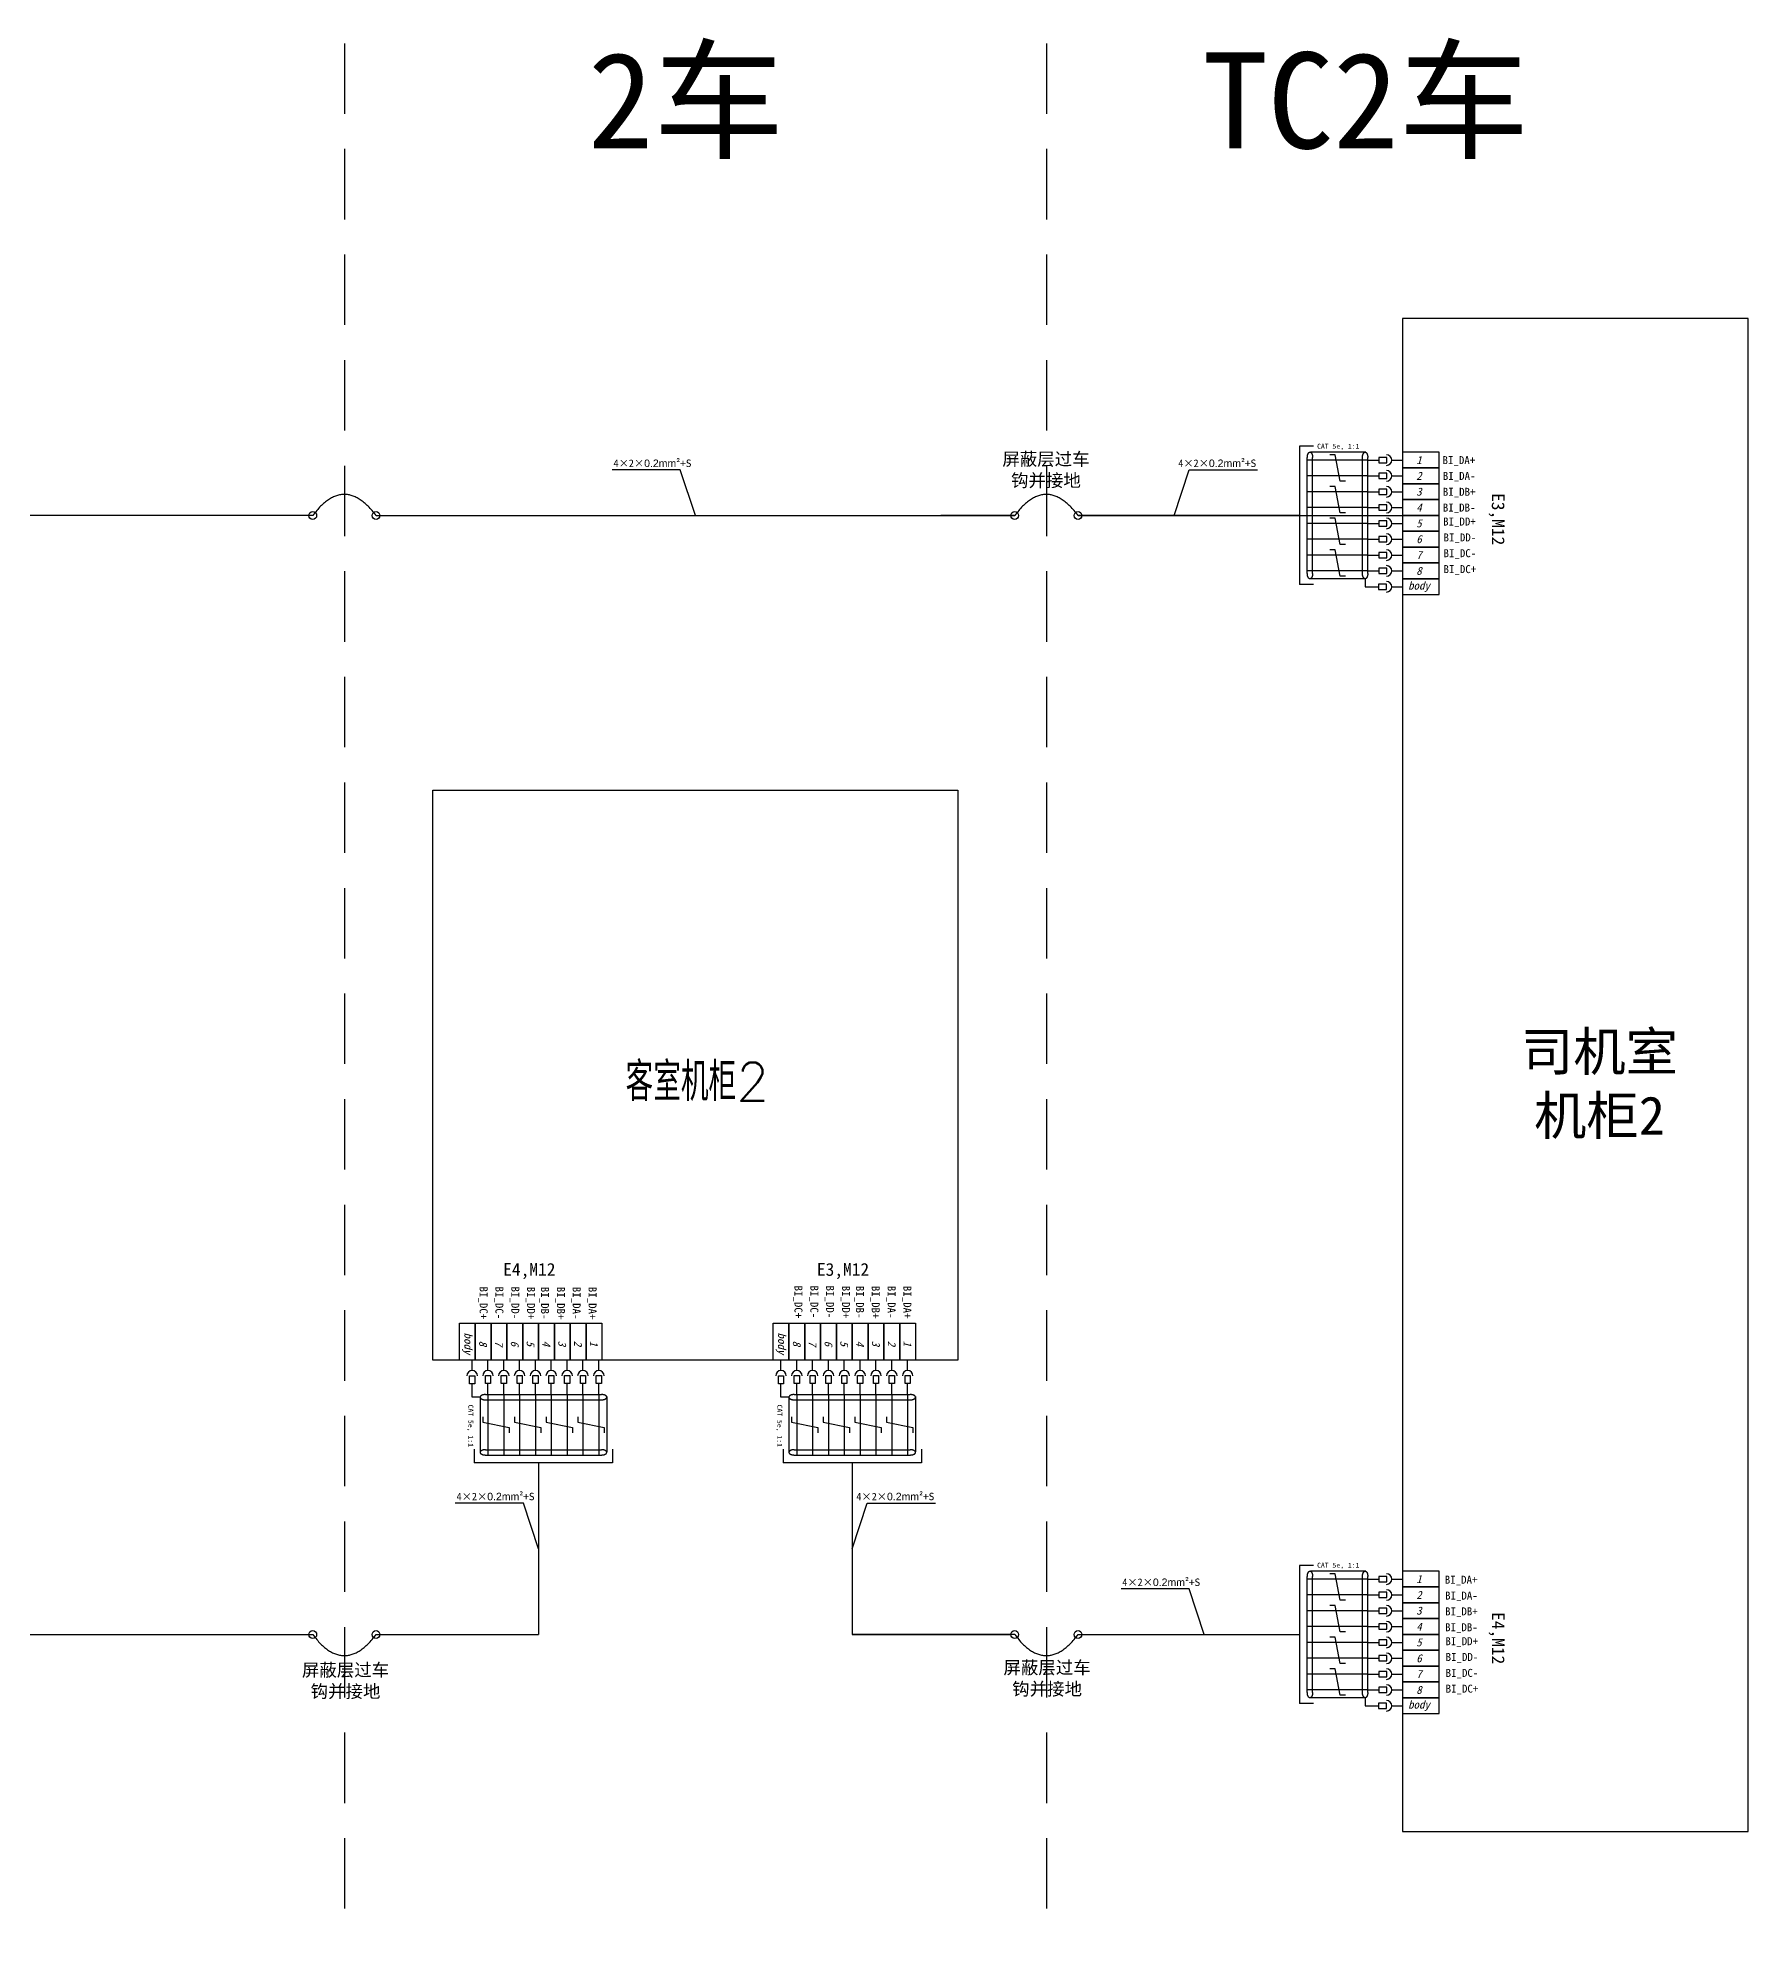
# Model space of a CAD drawing. Header units: millimetres. Extents: x -9110 to 102990, y -380 to 207980.
# Drawn here: x 29168 to 41322, y 70484 to 83892 of the extents above; entities that cross this region are included whole.
import ezdxf

# ---------------------------------------------------------------- set-up
doc = ezdxf.new("R2010")
doc.units = ezdxf.units.MM
doc.header["$LTSCALE"] = 1000
doc.header["$MEASUREMENT"] = 0
doc.linetypes.add('DASHED', pattern=[0.75, 0.5, -0.25])
doc.layers.add('连接线', color=7, linetype='Continuous')
doc.styles.add('HORIZONTALGBCBIG', font='txt.shx', dxfattribs={"bigfont": 'gbcbig.shx'})
doc.styles.get("Standard").update_dxf_attribs({"font": 'simhei.ttf'})
doc.styles.add('STYLE1', font='txt.shx')
doc.dimstyles.get("Standard").update_dxf_attribs({"dimscale": 2, "dimtxt": 2.5, "dimasz": 2.5, "dimexe": 1.2, "dimexo": 0, "dimgap": 1.2, "dimtad": 0, "dimtih": 1, "dimtoh": 1, "dimzin": 12, "dimdsep": 46, "dimtxsty": 'STYLE1', "dimcen": 0.09, "dimadec": 0, "dimazin": 3, "dimtfac": 1, "dimtofl": 0, "dimtmove": 0, "dimatfit": 3, "dimfxl": 1.2, "dimtolj": 1, "dimtzin": 0, "dimarcsym": 0})

msp = doc.modelspace()

# ---------------------------------------------------------------- linework, layer by layer
at = {"color": 94, "linetype": 'DASHED'}
for p, q in [((38189, 80461), (38189, 80911)), ((38606, 80948), (38212, 80948)), ((38227, 80461), (38227, 80911)), ((38582, 80461), (38582, 80911)), ((38619, 80461), (38619, 80911)), ((38189, 80086), (38189, 80461)), ((38227, 80086), (38227, 80461)), ((38582, 80086), (38582, 80461)), ((38619, 80086), (38619, 80461)), ((38600, 80048), (38207, 80048)), ((32311, 74235), (32311, 73841)), ((32349, 74254), (32724, 74254)), ((32349, 74216), (32724, 74216)), ((32724, 74254), (33174, 74254)), ((32724, 74216), (33174, 74216)), ((33211, 74240), (33211, 73846)), ((34506, 74235), (34506, 73841)), ((34543, 74254), (34918, 74254)), ((34543, 74216), (34918, 74216)), ((34918, 74254), (35368, 74254)), ((34918, 74216), (35368, 74216)), ((35406, 74240), (35406, 73846)), ((32349, 73861), (32724, 73861)), ((32349, 73824), (32724, 73824)), ((32724, 73861), (33174, 73861)), ((32724, 73824), (33174, 73824)), ((34543, 73861), (34918, 73861)), ((34543, 73824), (34918, 73824)), ((34918, 73861), (35368, 73861)), ((34918, 73824), (35368, 73824)), ((38189, 72512), (38189, 72962)), ((38606, 72999), (38212, 72999)), ((38227, 72512), (38227, 72962)), ((38582, 72512), (38582, 72962)), ((38619, 72512), (38619, 72962)), ((38189, 72137), (38189, 72512)), ((38227, 72137), (38227, 72512)), ((38582, 72137), (38582, 72512)), ((38619, 72137), (38619, 72512)), ((38600, 72099), (38207, 72099))]:
    msp.add_line(p, q, dxfattribs=at)
at = {"color": 9, "linetype": 'Continuous'}
for p, q in [((38619, 80892), (38189, 80892)), ((38621, 80892), (38696, 80892)), ((38790, 80892), (38865, 80892)), ((38619, 80780), (38189, 80780)), ((38621, 80780), (38696, 80780)), ((38790, 80780), (38865, 80780)), ((38619, 80667), (38189, 80667)), ((38621, 80667), (38696, 80667)), ((38790, 80667), (38865, 80667)), ((38619, 80555), (38189, 80555)), ((38621, 80555), (38696, 80555)), ((38790, 80555), (38865, 80555)), ((38619, 80442), (38189, 80442)), ((38619, 80330), (38189, 80330)), ((38621, 80442), (38696, 80442)), ((38621, 80330), (38696, 80330)), ((38790, 80442), (38865, 80442)), ((38790, 80330), (38865, 80330)), ((38619, 80217), (38189, 80217)), ((38621, 80217), (38696, 80217)), ((38790, 80217), (38865, 80217)), ((38619, 80105), (38189, 80105)), ((38621, 80105), (38696, 80105)), ((38790, 80105), (38865, 80105)), ((38621, 79992), (38696, 79992)), ((38790, 79992), (38865, 79992)), ((32255, 74424), (32255, 74499)), ((32367, 74424), (32367, 74499)), ((32480, 74424), (32480, 74499)), ((32592, 74424), (32592, 74499)), ((32705, 74424), (32705, 74499)), ((32817, 74424), (32817, 74499)), ((32930, 74424), (32930, 74499)), ((33042, 74424), (33042, 74499)), ((33155, 74424), (33155, 74499)), ((34449, 74424), (34449, 74499)), ((34562, 74424), (34562, 74499)), ((34674, 74424), (34674, 74499)), ((34787, 74424), (34787, 74499)), ((34899, 74424), (34899, 74499)), ((35012, 74424), (35012, 74499)), ((35124, 74424), (35124, 74499)), ((35237, 74424), (35237, 74499)), ((35349, 74424), (35349, 74499)), ((32255, 74255), (32255, 74330)), ((32367, 74255), (32367, 74330)), ((32480, 74255), (32480, 74330)), ((32592, 74255), (32592, 74330)), ((32705, 74255), (32705, 74330)), ((32817, 74255), (32817, 74330)), ((32930, 74255), (32930, 74330)), ((33042, 74255), (33042, 74330)), ((33155, 74255), (33155, 74330)), ((34449, 74255), (34449, 74330)), ((34562, 74255), (34562, 74330)), ((34674, 74255), (34674, 74330)), ((34787, 74255), (34787, 74330)), ((34899, 74255), (34899, 74330)), ((35012, 74255), (35012, 74330)), ((35124, 74255), (35124, 74330)), ((35237, 74255), (35237, 74330)), ((35349, 74255), (35349, 74330)), ((32367, 74254), (32367, 73824)), ((32480, 74254), (32480, 73824)), ((32592, 74254), (32592, 73824)), ((32705, 74254), (32705, 73824)), ((32817, 74254), (32817, 73824)), ((32930, 74254), (32930, 73824)), ((33042, 74254), (33042, 73824)), ((33155, 74254), (33155, 73824)), ((34562, 74254), (34562, 73824)), ((34674, 74254), (34674, 73824)), ((34787, 74254), (34787, 73824)), ((34899, 74254), (34899, 73824)), ((35012, 74254), (35012, 73824)), ((35124, 74254), (35124, 73824)), ((35237, 74254), (35237, 73824)), ((35349, 74254), (35349, 73824)), ((38619, 72943), (38189, 72943)), ((38621, 72943), (38696, 72943)), ((38790, 72943), (38865, 72943)), ((38619, 72830), (38189, 72830)), ((38621, 72830), (38696, 72830)), ((38790, 72830), (38865, 72830)), ((38619, 72718), (38189, 72718)), ((38621, 72718), (38696, 72718)), ((38790, 72718), (38865, 72718)), ((38619, 72605), (38189, 72605)), ((38621, 72605), (38696, 72605)), ((38790, 72605), (38865, 72605)), ((38619, 72493), (38189, 72493)), ((38621, 72493), (38696, 72493)), ((38790, 72493), (38865, 72493)), ((38619, 72380), (38189, 72380)), ((38621, 72380), (38696, 72380)), ((38790, 72380), (38865, 72380)), ((38619, 72268), (38189, 72268)), ((38619, 72155), (38189, 72155)), ((38621, 72268), (38696, 72268)), ((38621, 72155), (38696, 72155)), ((38790, 72268), (38865, 72268)), ((38790, 72155), (38865, 72155)), ((38621, 72043), (38696, 72043)), ((38790, 72043), (38865, 72043))]:
    msp.add_line(p, q, dxfattribs=at)
at = {"color": 140}
for p, q in [((31122, 80498), (25190, 80498)), ((31572, 80498), (36110, 80498)), ((36560, 80498), (38865, 80498)), ((32726, 73768), (32726, 72549)), ((34956, 73768), (34956, 72549)), ((26508, 72549), (31122, 72549)), ((31572, 72549), (32726, 72549)), ((34956, 72549), (36082, 72549)), ((36110, 72549), (34956, 72549)), ((36560, 72549), (38133, 72549))]:
    msp.add_line(p, q, dxfattribs=at)
at = {"color": 10}
for p, q in [((36110, 80498), (35585, 80498)), ((38133, 80498), (36560, 80498))]:
    msp.add_line(p, q, dxfattribs=at)
for points in [[(41322, 81898), (38865, 81898), (38865, 71150), (41322, 71150)], [(31976, 78548), (35706, 78548), (35706, 74499), (31976, 74499)]]:
    msp.add_lwpolyline(points, close=True)
at = {"color": 9, "linetype": 'Continuous'}
for points in [[(38461, 80742), (38423, 80742), (38386, 80930), (38348, 80930)], [(38461, 80517), (38423, 80517), (38386, 80705), (38348, 80705)], [(38461, 80292), (38423, 80292), (38386, 80480), (38348, 80480)], [(38461, 80067), (38423, 80067), (38386, 80255), (38348, 80255)], [(32330, 74095), (32330, 74057), (32517, 74020), (32517, 73982)], [(32555, 74095), (32555, 74057), (32742, 74020), (32742, 73982)], [(32780, 74095), (32780, 74057), (32967, 74020), (32967, 73982)], [(33005, 74095), (33005, 74057), (33192, 74020), (33192, 73982)], [(34524, 74095), (34524, 74057), (34712, 74020), (34712, 73982)], [(34749, 74095), (34749, 74057), (34937, 74020), (34937, 73982)], [(34974, 74095), (34974, 74057), (35162, 74020), (35162, 73982)], [(35199, 74095), (35199, 74057), (35387, 74020), (35387, 73982)], [(38461, 72793), (38423, 72793), (38386, 72980), (38348, 72980)], [(38461, 72568), (38423, 72568), (38386, 72755), (38348, 72755)], [(38461, 72343), (38423, 72343), (38386, 72530), (38348, 72530)], [(38461, 72118), (38423, 72118), (38386, 72305), (38348, 72305)]]:
    msp.add_lwpolyline(points, dxfattribs=at)
for points in [[(38754, 80873), (38754, 80911), (38698, 80911), (38698, 80873)], [(38865, 80836), (39127, 80836), (39127, 80948), (38865, 80948)], [(38754, 80761), (38754, 80798), (38698, 80798), (38698, 80761)], [(38865, 80723), (39127, 80723), (39127, 80836), (38865, 80836)], [(38865, 80611), (39127, 80611), (39127, 80723), (38865, 80723)], [(38754, 80648), (38754, 80686), (38698, 80686), (38698, 80648)], [(38865, 80498), (39127, 80498), (39127, 80611), (38865, 80611)], [(38754, 80536), (38754, 80573), (38698, 80573), (38698, 80536)], [(38754, 80423), (38754, 80461), (38698, 80461), (38698, 80423)], [(38865, 80386), (39127, 80386), (39127, 80498), (38865, 80498)], [(38754, 80311), (38754, 80348), (38698, 80348), (38698, 80311)], [(38865, 80273), (39127, 80273), (39127, 80386), (38865, 80386)], [(38754, 80198), (38754, 80236), (38698, 80236), (38698, 80198)], [(38865, 80161), (39127, 80161), (39127, 80273), (38865, 80273)], [(38754, 80086), (38754, 80123), (38698, 80123), (38698, 80086)], [(38865, 80048), (39127, 80048), (39127, 80161), (38865, 80161)], [(38865, 79936), (39127, 79936), (39127, 80048), (38865, 80048)], [(38752, 79973), (38752, 80011), (38696, 80011), (38696, 79973)], [(32164, 74499), (32164, 74762), (32276, 74762), (32276, 74499)], [(32276, 74499), (32276, 74762), (32389, 74762), (32389, 74499)], [(32389, 74499), (32389, 74762), (32501, 74762), (32501, 74499)], [(32501, 74499), (32501, 74762), (32614, 74762), (32614, 74499)], [(32614, 74499), (32614, 74762), (32726, 74762), (32726, 74499)], [(32726, 74499), (32726, 74762), (32839, 74762), (32839, 74499)], [(32839, 74499), (32839, 74762), (32951, 74762), (32951, 74499)], [(32951, 74499), (32951, 74762), (33064, 74762), (33064, 74499)], [(33064, 74499), (33064, 74762), (33176, 74762), (33176, 74499)], [(34393, 74499), (34393, 74762), (34506, 74762), (34506, 74499)], [(34506, 74499), (34506, 74762), (34618, 74762), (34618, 74499)], [(34618, 74499), (34618, 74762), (34731, 74762), (34731, 74499)], [(34731, 74499), (34731, 74762), (34843, 74762), (34843, 74499)], [(34843, 74499), (34843, 74762), (34956, 74762), (34956, 74499)], [(34956, 74499), (34956, 74762), (35068, 74762), (35068, 74499)], [(35068, 74499), (35068, 74762), (35181, 74762), (35181, 74499)], [(35181, 74499), (35181, 74762), (35293, 74762), (35293, 74499)], [(35293, 74499), (35293, 74762), (35406, 74762), (35406, 74499)], [(32236, 74387), (32274, 74387), (32274, 74330), (32236, 74330)], [(32349, 74389), (32386, 74389), (32386, 74332), (32349, 74332)], [(32461, 74389), (32499, 74389), (32499, 74332), (32461, 74332)], [(32574, 74389), (32611, 74389), (32611, 74332), (32574, 74332)], [(32686, 74389), (32724, 74389), (32724, 74332), (32686, 74332)], [(32799, 74389), (32836, 74389), (32836, 74332), (32799, 74332)], [(32911, 74389), (32949, 74389), (32949, 74332), (32911, 74332)], [(33024, 74389), (33061, 74389), (33061, 74332), (33024, 74332)], [(33136, 74389), (33174, 74389), (33174, 74332), (33136, 74332)], [(34431, 74387), (34468, 74387), (34468, 74330), (34431, 74330)], [(34543, 74389), (34581, 74389), (34581, 74332), (34543, 74332)], [(34656, 74389), (34693, 74389), (34693, 74332), (34656, 74332)], [(34768, 74389), (34806, 74389), (34806, 74332), (34768, 74332)], [(34881, 74389), (34918, 74389), (34918, 74332), (34881, 74332)], [(34993, 74389), (35031, 74389), (35031, 74332), (34993, 74332)], [(35106, 74389), (35143, 74389), (35143, 74332), (35106, 74332)], [(35218, 74389), (35256, 74389), (35256, 74332), (35218, 74332)], [(35331, 74389), (35368, 74389), (35368, 74332), (35331, 74332)], [(38754, 72924), (38754, 72962), (38698, 72962), (38698, 72924)], [(38865, 72887), (39127, 72887), (39127, 72999), (38865, 72999)], [(38754, 72812), (38754, 72849), (38698, 72849), (38698, 72812)], [(38865, 72774), (39127, 72774), (39127, 72887), (38865, 72887)], [(38754, 72699), (38754, 72737), (38698, 72737), (38698, 72699)], [(38865, 72662), (39127, 72662), (39127, 72774), (38865, 72774)], [(38754, 72587), (38754, 72624), (38698, 72624), (38698, 72587)], [(38865, 72549), (39127, 72549), (39127, 72662), (38865, 72662)], [(38865, 72437), (39127, 72437), (39127, 72549), (38865, 72549)], [(38754, 72474), (38754, 72512), (38698, 72512), (38698, 72474)], [(38865, 72324), (39127, 72324), (39127, 72437), (38865, 72437)], [(38754, 72362), (38754, 72399), (38698, 72399), (38698, 72362)], [(38754, 72249), (38754, 72287), (38698, 72287), (38698, 72249)], [(38865, 72212), (39127, 72212), (39127, 72324), (38865, 72324)], [(38754, 72137), (38754, 72174), (38698, 72174), (38698, 72137)], [(38865, 72099), (39127, 72099), (39127, 72212), (38865, 72212)], [(38752, 72024), (38752, 72062), (38696, 72062), (38696, 72024)], [(38865, 71987), (39127, 71987), (39127, 72099), (38865, 72099)]]:
    msp.add_lwpolyline(points, close=True, dxfattribs=at)
at = {"color": 94, "linetype": 'Continuous'}
for points in [[(38600, 80048), (38600, 79992), (38621, 79992)], [(32311, 74235), (32255, 74235), (32255, 74255)], [(34506, 74235), (34449, 74235), (34449, 74255)], [(38600, 72099), (38600, 72043), (38621, 72043)]]:
    msp.add_lwpolyline(points, dxfattribs=at)
at = {"color": 10, "linetype": 'Continuous'}
for centre in [(31122, 80498), (31572, 80498), (36110, 80498), (36560, 80498)]:
    msp.add_circle(centre, 27.8, dxfattribs=at)
at = {"color": 140, "linetype": 'Continuous'}
for centre in [(31122, 72549), (31572, 72549), (36110, 72549), (36560, 72549)]:
    msp.add_circle(centre, 27.8, dxfattribs=at)
at = {"color": 9, "linetype": 'Continuous'}
for centre, start, end in [((38752, 80892), 0, 90), ((38752, 80892), 270, 0), ((38752, 80780), 0, 90), ((38752, 80780), 270, 0), ((38752, 80667), 0, 90), ((38752, 80667), 270, 0), ((38752, 80555), 0, 90), ((38752, 80555), 270, 0), ((38752, 80442), 0, 90), ((38752, 80442), 270, 0), ((38752, 80330), 0, 90), ((38752, 80330), 270, 0), ((38752, 80217), 0, 90), ((38752, 80217), 270, 0), ((38752, 80105), 0, 90), ((38752, 80105), 270, 0), ((38752, 79992), 0, 90), ((38752, 79992), 270, 0), ((32255, 74387), 90, 180), ((32255, 74387), 0, 90), ((32367, 74387), 90, 180), ((32367, 74387), 0, 90), ((32480, 74387), 90, 180), ((32480, 74387), 0, 90), ((32592, 74387), 90, 180), ((32592, 74387), 0, 90), ((32705, 74387), 90, 180), ((32705, 74387), 0, 90), ((32817, 74387), 90, 180), ((32817, 74387), 0, 90), ((32930, 74387), 90, 180), ((32930, 74387), 0, 90), ((33042, 74387), 90, 180), ((33042, 74387), 0, 90), ((33155, 74387), 90, 180), ((33155, 74387), 0, 90), ((34449, 74387), 90, 180), ((34449, 74387), 0, 90), ((34562, 74387), 90, 180), ((34562, 74387), 0, 90), ((34674, 74387), 90, 180), ((34674, 74387), 0, 90), ((34787, 74387), 90, 180), ((34787, 74387), 0, 90), ((34899, 74387), 90, 180), ((34899, 74387), 0, 90), ((35012, 74387), 90, 180), ((35012, 74387), 0, 90), ((35124, 74387), 90, 180), ((35124, 74387), 0, 90), ((35237, 74387), 90, 180), ((35237, 74387), 0, 90), ((35349, 74387), 90, 180), ((35349, 74387), 0, 90), ((38752, 72943), 0, 90), ((38752, 72943), 270, 0), ((38752, 72830), 0, 90), ((38752, 72830), 270, 0), ((38752, 72718), 0, 90), ((38752, 72718), 270, 0), ((38752, 72605), 0, 90), ((38752, 72605), 270, 0), ((38752, 72493), 0, 90), ((38752, 72493), 270, 0), ((38752, 72380), 0, 90), ((38752, 72380), 270, 0), ((38752, 72268), 0, 90), ((38752, 72268), 270, 0), ((38752, 72155), 0, 90), ((38752, 72155), 270, 0), ((38752, 72043), 0, 90), ((38752, 72043), 270, 0)]:
    msp.add_arc(centre, 37.5, start, end, dxfattribs=at)
at = {"color": 94, "linetype": 'DASHED', "extrusion": (0, 0, -1)}
for centre, major_axis, start_param, end_param in [((38208, 80911), (0, 37.5), 4.712389, 6.283185), ((38208, 80911), (0, 37.5), 0, 1.570796), ((38600, 80911), (0, 37.5), 4.712389, 6.283185), ((38600, 80911), (0, 37.5), 0, 1.570796), ((38208, 80086), (0, -37.5), 0, 1.570796), ((38208, 80086), (0, -37.5), 4.712389, 6.283185), ((38600, 80086), (0, -37.5), 0, 1.570796), ((38600, 80086), (0, -37.5), 4.712389, 6.283185), ((38208, 72962), (0, 37.5), 4.712389, 6.283185), ((38208, 72962), (0, 37.5), 0, 1.570796), ((38600, 72962), (0, 37.5), 4.712389, 6.283185), ((38600, 72962), (0, 37.5), 0, 1.570796), ((38208, 72137), (0, -37.5), 0, 1.570796), ((38208, 72137), (0, -37.5), 4.712389, 6.283185), ((38600, 72137), (0, -37.5), 0, 1.570796), ((38600, 72137), (0, -37.5), 4.712389, 6.283185)]:
    msp.add_ellipse(centre, major_axis=major_axis, ratio=0.5, start_param=start_param, end_param=end_param, dxfattribs=at)
at = {"color": 94, "linetype": 'DASHED'}
for centre, major_axis, start_param, end_param in [((32349, 74235), (-37.5, 0), 4.712389, 6.283185), ((32349, 74235), (-37.5, 0), 0, 1.570796), ((33174, 74235), (37.5, 0), 0, 1.570796), ((33174, 74235), (37.5, 0), 4.712389, 6.283185), ((34543, 74235), (-37.5, 0), 4.712389, 6.283185), ((34543, 74235), (-37.5, 0), 0, 1.570796), ((35368, 74235), (37.5, 0), 0, 1.570796), ((35368, 74235), (37.5, 0), 4.712389, 6.283185), ((32349, 73843), (-37.5, 0), 4.712389, 6.283185), ((32349, 73843), (-37.5, 0), 0, 1.570796), ((33174, 73843), (37.5, 0), 0, 1.570796), ((33174, 73843), (37.5, 0), 4.712389, 6.283185), ((34543, 73843), (-37.5, 0), 4.712389, 6.283185), ((34543, 73843), (-37.5, 0), 0, 1.570796), ((35368, 73843), (37.5, 0), 0, 1.570796), ((35368, 73843), (37.5, 0), 4.712389, 6.283185)]:
    msp.add_ellipse(centre, major_axis=major_axis, ratio=0.5, start_param=start_param, end_param=end_param, dxfattribs=at)
at = {"layer": '连接线', "linetype": 'DASHED'}
for p, q in [((31347, 83852), (31347, 70484)), ((36335, 83852), (36335, 70484))]:
    msp.add_line(p, q, dxfattribs=at)
at = {"layer": '连接线', "linetype": 'Continuous'}
for p, q in [((38232, 80990), (38133, 80990)), ((38133, 80990), (38133, 80007)), ((38232, 80007), (38133, 80007)), ((32270, 73866), (32270, 73768)), ((33252, 73768), (32270, 73768)), ((33252, 73866), (33252, 73768)), ((34464, 73866), (34464, 73768)), ((35447, 73768), (34464, 73768)), ((35447, 73866), (35447, 73768)), ((38232, 73040), (38133, 73040)), ((38133, 73040), (38133, 72058)), ((38232, 72058), (38133, 72058))]:
    msp.add_line(p, q, dxfattribs=at)
for points in [[(31572, 80498), (31347, 80798), (31122, 80498)], [(36560, 80498), (36335, 80798), (36110, 80498)], [(31122, 72549), (31347, 72249), (31572, 72549)], [(36110, 72549), (36335, 72249), (36560, 72549)]]:
    msp.add_open_spline(points, degree=2, dxfattribs=at)

# ---------------------------------------------------------------- texts
at = {"style": 'HORIZONTALGBCBIG'}
for s, insert, char_height, width, attachment_point in [('{\\fSimSun|b1|i0|c134|p2;\\C7;2车\\P}', (33775, 83410), 682.13, 3375, 5), ('{\\fSimSun|b1|i0|c134|p2;\\H1x;\\C7;TC2车}', (38606, 83410), 682.13, 3375, 5), ('{\\fSimSun|b0|i0|c134|p2;\\C7;CAT 5e, 1:1}', (38409, 80986), 35, 393.96, 5), ('{\\fSimSun|b0|i0|c134|p2;\\C7;屏蔽层过车钩并接地}', (36332, 80818), 90.95, 711.56, 5), ('\\pxqc;{\\fSimSun|b0|i1|c134|p2;\\H1x;\\C7;1}', (39114, 80892), 56.84, 262.5, 6), ('\\pxqc;{\\fSimSun|b0|i1|c134|p2;\\H1x;\\C7;2}', (39114, 80780), 56.84, 262.5, 6), ('\\pxqc;{\\fSimSun|b0|i1|c134|p2;\\H1x;\\C7;3}', (39114, 80667), 56.84, 262.5, 6), ('\\pxqc;{\\fSimSun|b0|i1|c134|p2;\\C7;5}', (39114, 80442), 56.84, 262.5, 6), ('\\pxqc;{\\fSimSun|b0|i1|c134|p2;\\H1x;\\C7;4}', (39114, 80555), 56.84, 262.5, 6), ('\\pxqc;{\\fSimSun|b0|i1|c134|p2;\\C7;6}', (39114, 80330), 56.84, 262.5, 6), ('\\pxqc;{\\fSimSun|b0|i1|c134|p2;\\C7;7}', (39114, 80217), 56.84, 262.5, 6), ('\\pxqc;{\\fSimSun|b0|i1|c134|p2;\\C7;8}', (39114, 80105), 56.84, 262.5, 6), ('\\pxqc;{\\fSimSun|b0|i1|c134|p2;\\H1x;\\C7;body}', (39114, 79992), 56.84, 262.5, 6), ('{\\fSystem|b0|i0|c134|p34;司机室机柜\\fSimSun|b1|i0|c134|p2;\\C7;2\\P}', (40265, 76448), 272.85, 1441.59, 5), ('客室机柜2', (33855, 76476), 272.9, 11304.38, 5), ('{\\fSimSun|b0|i0|c134|p2;\\C7;E4,M12}', (32661, 75131), 90.95, 750, 5), ('{\\fSimSun|b0|i0|c134|p2;\\C7;E3,M12}', (34890, 75131), 90.95, 750, 5), ('{\\fSimSun|b0|i0|c134|p2;\\C7;CAT 5e, 1:1}', (38409, 73037), 35, 393.96, 5), ('\\pxqc;{\\fSimSun|b0|i1|c134|p2;\\H1x;\\C7;1}', (39114, 72943), 56.84, 262.5, 6), ('\\pxqc;{\\fSimSun|b0|i1|c134|p2;\\H1x;\\C7;2}', (39114, 72830), 56.84, 262.5, 6), ('\\pxqc;{\\fSimSun|b0|i1|c134|p2;\\H1x;\\C7;3}', (39114, 72718), 56.84, 262.5, 6), ('\\pxqc;{\\fSimSun|b0|i1|c134|p2;\\H1x;\\C7;4}', (39114, 72605), 56.84, 262.5, 6), ('\\pxqc;{\\fSimSun|b0|i1|c134|p2;\\C7;5}', (39114, 72493), 56.84, 262.5, 6), ('\\pxqc;{\\fSimSun|b0|i1|c134|p2;\\C7;6}', (39114, 72380), 56.84, 262.5, 6), ('{\\fSimSun|b0|i0|c134|p2;\\C7;屏蔽层过车钩并接地}', (31355, 72216), 90.95, 711.56, 5), ('{\\fSimSun|b0|i0|c134|p2;\\C7;屏蔽层过车钩并接地}', (36340, 72233), 90.95, 711.56, 5), ('\\pxqc;{\\fSimSun|b0|i1|c134|p2;\\C7;7}', (39114, 72268), 56.84, 262.5, 6), ('\\pxqc;{\\fSimSun|b0|i1|c134|p2;\\C7;8}', (39114, 72155), 56.84, 262.5, 6), ('\\pxqc;{\\fSimSun|b0|i1|c134|p2;\\H1x;\\C7;body}', (39114, 72043), 56.84, 262.5, 6)]:
    msp.add_mtext(s, dxfattribs=dict(at, insert=insert, char_height=char_height, width=width, attachment_point=attachment_point))
at = {"color": 1, "char_height": 53.36, "width": 648.97}
for insert, attachment_point in [((33259, 80896), 1), ((37825, 80896), 3), ((32144, 73556), 1), ((35538, 73556), 3), ((36874, 72947), 1)]:
    msp.add_mtext('{\\fSimSun|b0|i0|c134|p2;4×2×\\fArial|b0|i0|c204|p32;0.2mm\\fCalibri|b0|i0|c0|p32;²+S}', dxfattribs=dict(at, insert=insert, attachment_point=attachment_point))
at = {"char_height": 56.84, "width": 375, "attachment_point": 6}
for s, insert in [('{\\fSimSun|b0|i0|c134|p2;\\C7;BI_DA+}', (39382, 80886)), ('{\\fSimSun|b0|i0|c134|p2;\\C7;BI_DA-}', (39384, 80774)), ('{\\fSimSun|b0|i0|c134|p2;\\C7;BI_DB+}', (39384, 80661)), ('{\\fSimSun|b0|i0|c134|p2;\\C7;BI_DB\\fSimSun|b0|i0|c0|p2;-}', (39384, 80549)), ('{\\fSimSun|b0|i0|c134|p2;\\C7;BI_DD\\fSimSun|b0|i0|c0|p2;+}', (39386, 80450)), ('{\\fSimSun|b0|i0|c134|p2;\\C7;BI_DD-}', (39389, 80337)), ('{\\fSimSun|b0|i0|c134|p2;\\C7;BI_DC-}', (39389, 80225)), ('{\\fSimSun|b0|i0|c134|p2;\\C7;BI_DC+}', (39389, 80112)), ('{\\fSimSun|b0|i0|c134|p2;\\C7;BI_DA+}', (39398, 72933)), ('{\\fSimSun|b0|i0|c134|p2;\\C7;BI_DA-}', (39400, 72820)), ('{\\fSimSun|b0|i0|c134|p2;\\C7;BI_DB+}', (39400, 72708)), ('{\\fSimSun|b0|i0|c134|p2;\\C7;BI_DB\\fSimSun|b0|i0|c0|p2;-}', (39400, 72595)), ('{\\fSimSun|b0|i0|c134|p2;\\C7;BI_DD\\fSimSun|b0|i0|c0|p2;+}', (39402, 72496)), ('{\\fSimSun|b0|i0|c134|p2;\\C7;BI_DD-}', (39404, 72384)), ('{\\fSimSun|b0|i0|c134|p2;\\C7;BI_DC-}', (39404, 72271)), ('{\\fSimSun|b0|i0|c134|p2;\\C7;BI_DC+}', (39404, 72159))]:
    msp.add_mtext(s, dxfattribs=dict(at, insert=insert))
at = {"rotation": 270, "style": 'HORIZONTALGBCBIG'}
for s, insert, char_height, width, attachment_point in [('{\\fSimSun|b0|i0|c134|p2;\\C7;E3,M12}', (39534, 80472), 90.95, 750, 5), ('\\pxqc;{\\fSimSun|b0|i1|c134|p2;\\H1x;\\C7;body}', (32220, 74748), 56.84, 262.5, 4), ('\\pxqc;{\\fSimSun|b0|i1|c134|p2;\\H1x;\\C7;body}', (34449, 74748), 56.84, 262.5, 4), ('\\pxqc;{\\fSimSun|b0|i1|c134|p2;\\C7;8}', (32333, 74748), 56.84, 262.5, 4), ('\\pxqc;{\\fSimSun|b0|i1|c134|p2;\\C7;7}', (32445, 74748), 56.84, 262.5, 4), ('\\pxqc;{\\fSimSun|b0|i1|c134|p2;\\C7;6}', (32558, 74748), 56.84, 262.5, 4), ('\\pxqc;{\\fSimSun|b0|i1|c134|p2;\\C7;5}', (32670, 74748), 56.84, 262.5, 4), ('\\pxqc;{\\fSimSun|b0|i1|c134|p2;\\H1x;\\C7;4}', (32783, 74748), 56.84, 262.5, 4), ('\\pxqc;{\\fSimSun|b0|i1|c134|p2;\\H1x;\\C7;3}', (32895, 74748), 56.84, 262.5, 4), ('\\pxqc;{\\fSimSun|b0|i1|c134|p2;\\H1x;\\C7;2}', (33008, 74748), 56.84, 262.5, 4), ('\\pxqc;{\\fSimSun|b0|i1|c134|p2;\\H1x;\\C7;1}', (33120, 74748), 56.84, 262.5, 4), ('\\pxqc;{\\fSimSun|b0|i1|c134|p2;\\C7;8}', (34562, 74748), 56.84, 262.5, 4), ('\\pxqc;{\\fSimSun|b0|i1|c134|p2;\\C7;7}', (34674, 74748), 56.84, 262.5, 4), ('\\pxqc;{\\fSimSun|b0|i1|c134|p2;\\C7;6}', (34787, 74748), 56.84, 262.5, 4), ('\\pxqc;{\\fSimSun|b0|i1|c134|p2;\\C7;5}', (34899, 74748), 56.84, 262.5, 4), ('\\pxqc;{\\fSimSun|b0|i1|c134|p2;\\H1x;\\C7;4}', (35012, 74748), 56.84, 262.5, 4), ('\\pxqc;{\\fSimSun|b0|i1|c134|p2;\\H1x;\\C7;3}', (35124, 74748), 56.84, 262.5, 4), ('\\pxqc;{\\fSimSun|b0|i1|c134|p2;\\H1x;\\C7;2}', (35237, 74748), 56.84, 262.5, 4), ('\\pxqc;{\\fSimSun|b0|i1|c134|p2;\\H1x;\\C7;1}', (35349, 74748), 56.84, 262.5, 4), ('{\\fSimSun|b0|i0|c134|p2;\\C7;CAT 5e, 1:1}', (32241, 74032), 35, 393.96, 5), ('{\\fSimSun|b0|i0|c134|p2;\\C7;CAT 5e, 1:1}', (34436, 74032), 35, 393.96, 5), ('{\\fSimSun|b0|i0|c134|p2;\\C7;E4,M12}', (39534, 72523), 90.95, 750, 5)]:
    msp.add_mtext(s, dxfattribs=dict(at, insert=insert, char_height=char_height, width=width, attachment_point=attachment_point))
at = {"char_height": 56.84, "width": 375, "attachment_point": 4, "rotation": 270}
for s, insert in [('{\\fSimSun|b0|i0|c134|p2;\\C7;BI_DC+}', (32331, 75021)), ('{\\fSimSun|b0|i0|c134|p2;\\C7;BI_DC-}', (32443, 75021)), ('{\\fSimSun|b0|i0|c134|p2;\\C7;BI_DD-}', (32556, 75021)), ('{\\fSimSun|b0|i0|c134|p2;\\C7;BI_DD\\fSimSun|b0|i0|c0|p2;+}', (32668, 75020)), ('{\\fSimSun|b0|i0|c134|p2;\\C7;BI_DB\\fSimSun|b0|i0|c0|p2;-}', (32767, 75019)), ('{\\fSimSun|b0|i0|c134|p2;\\C7;BI_DB+}', (32880, 75019)), ('{\\fSimSun|b0|i0|c134|p2;\\C7;BI_DA-}', (32992, 75019)), ('{\\fSimSun|b0|i0|c134|p2;\\C7;BI_DA+}', (33105, 75019)), ('{\\fSimSun|b0|i0|c134|p2;\\C7;BI_DC+}', (34568, 75028)), ('{\\fSimSun|b0|i0|c134|p2;\\C7;BI_DC-}', (34681, 75028)), ('{\\fSimSun|b0|i0|c134|p2;\\C7;BI_DD-}', (34793, 75028)), ('{\\fSimSun|b0|i0|c134|p2;\\C7;BI_DD\\fSimSun|b0|i0|c0|p2;+}', (34906, 75027)), ('{\\fSimSun|b0|i0|c134|p2;\\C7;BI_DB\\fSimSun|b0|i0|c0|p2;-}', (35005, 75026)), ('{\\fSimSun|b0|i0|c134|p2;\\C7;BI_DB+}', (35117, 75026)), ('{\\fSimSun|b0|i0|c134|p2;\\C7;BI_DA-}', (35230, 75026)), ('{\\fSimSun|b0|i0|c134|p2;\\C7;BI_DA+}', (35342, 75026))]:
    msp.add_mtext(s, dxfattribs=dict(at, insert=insert))

# ---------------------------------------------------------------- leaders
for points in [[(33841, 80498), (33734, 80822), (33250, 80822)], [(37243, 80498), (37350, 80822), (37834, 80822)], [(32726, 73158), (32620, 73482), (32135, 73482)], [(34956, 73158), (35062, 73482), (35547, 73482)], [(37456, 72549), (37350, 72873), (36866, 72873)]]:
    msp.add_leader(points, dimstyle='Standard', override={"dimasz": 2, "dimgap": 0.09, "dimtad": 0, "dimtih": 0, "dimtoh": 0, "dimdec": 2, "dimclrd": 1})

doc.saveas('drawing.dxf')
